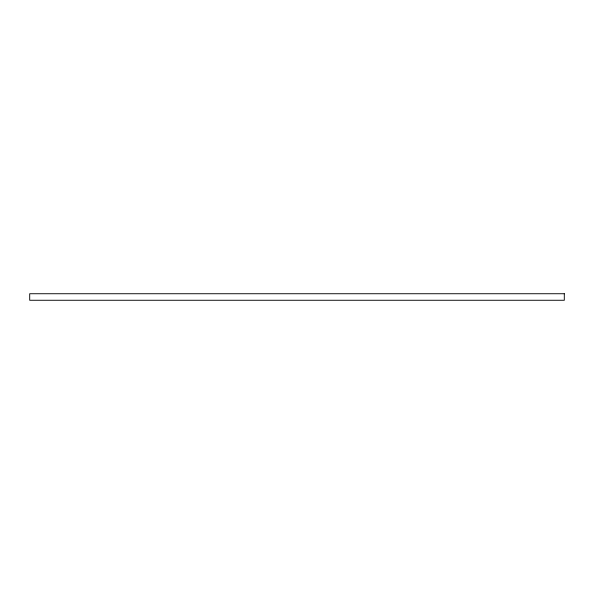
<?xml version="1.0" encoding="UTF-8"?>
<svg xmlns="http://www.w3.org/2000/svg" width="594" height="594" viewBox="0 0 594 594"><rect width="100%" height="100%" fill="white"/><g stroke="black" fill="none" stroke-linecap="round" stroke-linejoin="round"><path stroke-width="0.89" d="M564.3 293.733L29.7 293.733L29.7 300.267L564.3 300.267L564.3 293.733"/></g></svg>
